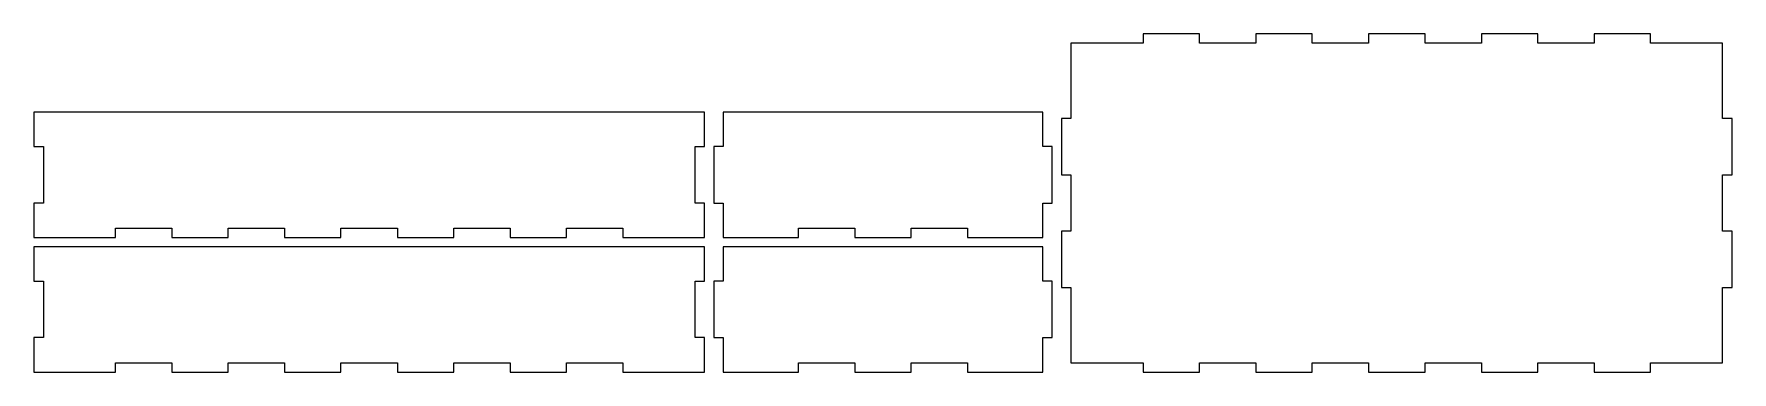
# Model space of a CAD drawing. Header units: inches. Extents: x 0 to 542, y 3 to 111.
import ezdxf

# ---------------------------------------------------------------- set-up
doc = ezdxf.new("R2010")
doc.units = ezdxf.units.IN

msp = doc.modelspace()

# ---------------------------------------------------------------- linework, layer by layer
at = {"layer": 'back_outsideCutPath'}
for p, q in [((0, 86), (0, 75)), ((214, 86), (0, 86)), ((214, 75), (214, 86)), ((0, 75), (3, 75)), ((3, 75), (3, 57)), ((211, 57), (211, 75)), ((211, 75), (214, 75)), ((3, 57), (0, 57)), ((0, 57), (0, 46)), ((214, 57), (211, 57)), ((214, 46), (214, 57)), ((26, 46), (26, 49)), ((26, 49), (44, 49)), ((44, 49), (44, 46)), ((62, 46), (62, 49)), ((62, 49), (80, 49)), ((80, 49), (80, 46)), ((98, 46), (98, 49)), ((98, 49), (116, 49)), ((116, 49), (116, 46)), ((134, 46), (134, 49)), ((134, 49), (152, 49)), ((152, 49), (152, 46)), ((170, 46), (170, 49)), ((170, 49), (188, 49)), ((188, 49), (188, 46)), ((0, 46), (26, 46)), ((44, 46), (62, 46)), ((80, 46), (98, 46)), ((116, 46), (134, 46)), ((152, 46), (170, 46)), ((188, 46), (206, 46)), ((206, 46), (214, 46))]:
    msp.add_line(p, q, dxfattribs=at)
at = {"layer": 'bottom_outsideCutPath'}
for p, q in [((372, 111), (354, 111)), ((354, 111), (354, 108)), ((372, 108), (372, 111)), ((408, 111), (390, 111)), ((390, 111), (390, 108)), ((408, 108), (408, 111)), ((444, 111), (426, 111)), ((426, 111), (426, 108)), ((444, 108), (444, 111)), ((480, 111), (462, 111)), ((462, 111), (462, 108)), ((480, 108), (480, 111)), ((516, 111), (498, 111)), ((498, 111), (498, 108)), ((516, 108), (516, 111)), ((331, 108), (331, 84)), ((336, 108), (331, 108)), ((354, 108), (336, 108)), ((390, 108), (372, 108)), ((426, 108), (408, 108)), ((462, 108), (444, 108)), ((498, 108), (480, 108)), ((539, 108), (516, 108)), ((539, 102), (539, 108)), ((539, 84), (539, 102)), ((331, 84), (328, 84)), ((328, 84), (328, 66)), ((542, 84), (539, 84)), ((542, 66), (542, 84)), ((328, 66), (331, 66)), ((331, 66), (331, 48)), ((539, 48), (539, 66)), ((539, 66), (542, 66)), ((331, 48), (328, 48)), ((328, 48), (328, 30)), ((542, 48), (539, 48)), ((542, 30), (542, 48)), ((328, 30), (331, 30)), ((331, 30), (331, 12)), ((539, 6), (539, 30)), ((539, 30), (542, 30)), ((331, 12), (331, 6)), ((331, 6), (354, 6)), ((354, 6), (354, 3)), ((372, 3), (372, 6)), ((372, 6), (390, 6)), ((390, 6), (390, 3)), ((408, 3), (408, 6)), ((408, 6), (426, 6)), ((426, 6), (426, 3)), ((444, 3), (444, 6)), ((444, 6), (462, 6)), ((462, 6), (462, 3)), ((480, 3), (480, 6)), ((480, 6), (498, 6)), ((498, 6), (498, 3)), ((516, 3), (516, 6)), ((516, 6), (534, 6)), ((534, 6), (539, 6)), ((354, 3), (372, 3)), ((390, 3), (408, 3)), ((426, 3), (444, 3)), ((462, 3), (480, 3)), ((498, 3), (516, 3))]:
    msp.add_line(p, q, dxfattribs=at)
at = {"layer": 'front_outsideCutPath'}
for p, q in [((0, 43), (0, 32)), ((214, 43), (0, 43)), ((214, 32), (214, 43)), ((0, 32), (3, 32)), ((3, 32), (3, 14)), ((211, 14), (211, 32)), ((211, 32), (214, 32)), ((3, 14), (0, 14)), ((0, 14), (0, 3)), ((214, 14), (211, 14)), ((214, 3), (214, 14)), ((26, 3), (26, 6)), ((26, 6), (44, 6)), ((44, 6), (44, 3)), ((62, 3), (62, 6)), ((62, 6), (80, 6)), ((80, 6), (80, 3)), ((98, 3), (98, 6)), ((98, 6), (116, 6)), ((116, 6), (116, 3)), ((134, 3), (134, 6)), ((134, 6), (152, 6)), ((152, 6), (152, 3)), ((170, 3), (170, 6)), ((170, 6), (188, 6)), ((188, 6), (188, 3)), ((0, 3), (26, 3)), ((44, 3), (62, 3)), ((80, 3), (98, 3)), ((116, 3), (134, 3)), ((152, 3), (170, 3)), ((188, 3), (206, 3)), ((206, 3), (214, 3))]:
    msp.add_line(p, q, dxfattribs=at)
at = {"layer": 'left_outsideCutPath'}
for p, q in [((220, 43), (220, 32)), ((322, 43), (220, 43)), ((322, 32), (322, 43)), ((220, 32), (217, 32)), ((217, 32), (217, 14)), ((325, 32), (322, 32)), ((325, 14), (325, 32)), ((217, 14), (220, 14)), ((220, 14), (220, 3)), ((322, 3), (322, 14)), ((322, 14), (325, 14)), ((244, 3), (244, 6)), ((244, 6), (262, 6)), ((262, 6), (262, 3)), ((280, 3), (280, 6)), ((280, 6), (298, 6)), ((298, 6), (298, 3)), ((220, 3), (244, 3)), ((262, 3), (280, 3)), ((298, 3), (316, 3)), ((316, 3), (322, 3))]:
    msp.add_line(p, q, dxfattribs=at)
at = {"layer": 'right_outsideCutPath'}
for p, q in [((220, 86), (220, 75)), ((322, 86), (220, 86)), ((322, 75), (322, 86)), ((220, 75), (217, 75)), ((217, 75), (217, 57)), ((325, 75), (322, 75)), ((325, 57), (325, 75)), ((217, 57), (220, 57)), ((220, 57), (220, 46)), ((322, 46), (322, 57)), ((322, 57), (325, 57)), ((244, 46), (244, 49)), ((244, 49), (262, 49)), ((262, 49), (262, 46)), ((280, 46), (280, 49)), ((280, 49), (298, 49)), ((298, 49), (298, 46)), ((220, 46), (244, 46)), ((262, 46), (280, 46)), ((298, 46), (316, 46)), ((316, 46), (322, 46))]:
    msp.add_line(p, q, dxfattribs=at)

doc.saveas('drawing.dxf')
